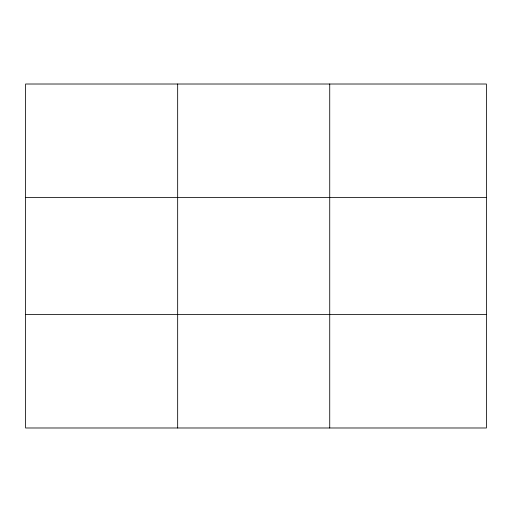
<?xml version="1.0" encoding="UTF-8"?>
<svg xmlns="http://www.w3.org/2000/svg" width="512" height="512" viewBox="0 0 512 512"><rect width="100%" height="100%" fill="white"/><g stroke="black" fill="none" stroke-linecap="round" stroke-linejoin="round"><path stroke-width="0.77" d="M177.664 84.013L177.664 427.987M329.728 84.013L329.728 427.987M486.4 314.477L486.4 427.987L25.6 427.987L25.6 84.013L486.4 84.013L486.4 314.477L25.6 314.477M25.6 197.523L486.4 197.523"/></g></svg>
